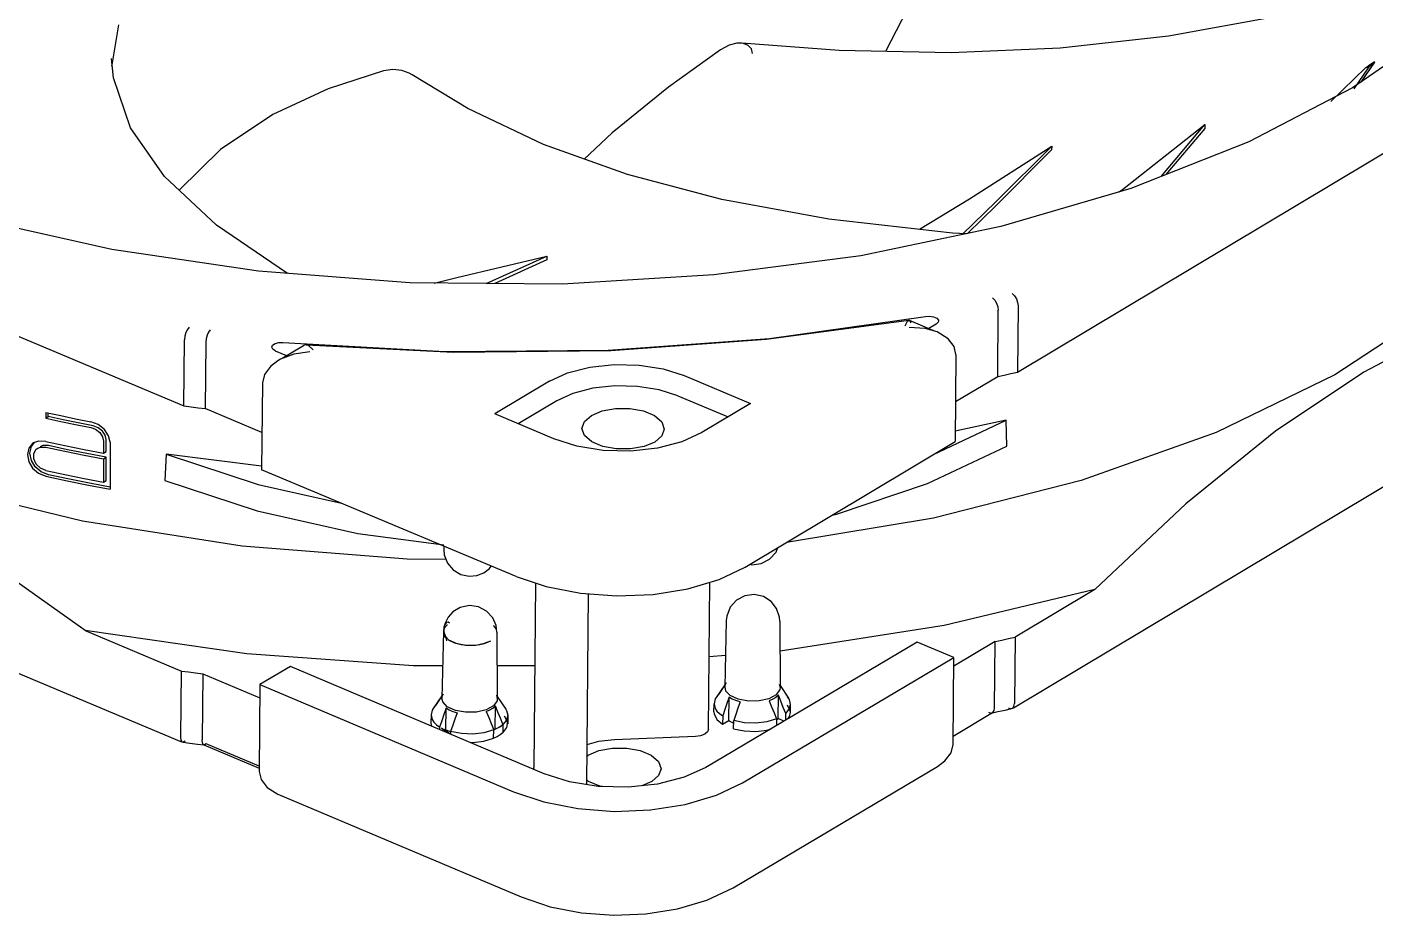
# Model space of a CAD drawing. Header units: millimetres. Extents: x 0 to 841, y 0 to 594.
# Drawn here: x 575.63 to 610.86, y 326.78 to 349.99 of the extents above; entities that cross this region are included whole.
import ezdxf

# ---------------------------------------------------------------- set-up
doc = ezdxf.new("R2010")
doc.units = ezdxf.units.MM
doc.header["$LTSCALE"] = 46.255
doc.layers.add('ASSEM_MEM', color=7, linetype='CONTINUOUS')

msp = doc.modelspace()

# ---------------------------------------------------------------- linework, layer by layer
at = {"layer": 'ASSEM_MEM', "color": 7, "linetype": 'CONTINUOUS'}
for p, q in [((601.512, 340.97), (619.707, 351.853)), ((577.882, 349.16), (578.032, 350.05)), ((612.539, 349.964), (610.266, 348.398)), ((557.72, 349.335), (579.734, 340.085)), ((577.889, 348.658), (577.839, 349.167)), ((577.849, 348.968), (577.88, 349.153)), ((610.845, 349.079), (610.484, 348.548)), ((610.765, 349.027), (610.847, 349.078)), ((610.839, 349.075), (610.765, 349.027)), ((610.794, 349.031), (610.845, 349.079)), ((610.794, 349.031), (610.839, 349.075)), ((610.847, 349.078), (610.837, 349.069)), ((609.703, 348.042), (610.616, 348.932)), ((610.307, 348.37), (610.702, 348.944)), ((610.838, 349.067), (610.486, 348.55)), ((610.616, 348.932), (610.691, 348.98)), ((610.616, 348.932), (610.702, 348.944)), ((610.765, 349.027), (610.683, 348.974)), ((610.833, 349.062), (610.838, 349.067)), ((604.253, 345.744), (606.412, 347.438)), ((605.265, 346.083), (606.412, 347.438)), ((606.405, 347.338), (605.389, 346.132)), ((606.412, 347.438), (606.405, 347.338)), ((600.259, 345.5), (602.406, 346.879)), ((600.959, 345.426), (602.406, 346.879)), ((602.406, 346.879), (602.399, 346.777)), ((604.17, 345.681), (604.253, 345.744)), ((598.956, 344.702), (600.259, 345.5)), ((600.068, 344.563), (600.959, 345.426)), ((581.682, 343.604), (577.845, 344.17)), ((586.867, 343.443), (589.217, 344.004)), ((587.634, 343.285), (589.217, 344.004)), ((589.215, 343.904), (587.86, 343.284)), ((589.217, 344.004), (589.215, 343.904)), ((586.271, 343.296), (586.867, 343.443)), ((601.405, 332.198), (619.552, 343.053)), ((595.036, 341.849), (599.112, 342.426)), ((600.995, 340.856), (601.011, 342.588)), ((601.528, 342.701), (601.512, 340.97)), ((598.671, 342.327), (598.684, 342.325)), ((599.099, 342.11), (598.681, 342.138)), ((598.684, 342.325), (599.32, 342.058)), ((598.684, 342.325), (598.724, 342.254)), ((599.416, 342.018), (599.099, 342.11)), ((599.391, 342.227), (599.194, 342.109)), ((579.734, 340.085), (579.75, 341.817)), ((580.302, 341.747), (580.286, 340.015)), ((582.318, 341.744), (586.551, 341.504)), ((582.118, 341.526), (582.414, 341.401)), ((582.296, 341.33), (582.861, 341.668)), ((583.022, 341.498), (582.602, 341.436)), ((599.906, 341.431), (599.885, 339.158)), ((581.783, 340.69), (581.762, 338.417)), ((589.285, 340.734), (587.852, 339.876)), ((592.804, 340.877), (594.539, 340.149)), ((599.895, 340.198), (600.995, 340.856)), ((557.72, 340.533), (579.673, 331.308)), ((592.641, 340.348), (593.951, 339.797)), ((576.123, 339.915), (576.123, 339.766)), ((581.771, 339.391), (580.286, 340.015)), ((589.473, 340.219), (588.467, 339.618)), ((594.539, 340.149), (593.266, 339.387)), ((576.123, 339.766), (576.189, 339.806)), ((576.189, 339.806), (576.189, 339.901)), ((576.903, 339.602), (577.296, 339.524)), ((577.493, 339.599), (577.297, 339.673)), ((589.394, 339.228), (587.852, 339.876)), ((599.321, 338.82), (601.219, 339.712)), ((601.219, 339.712), (599.888, 339.427)), ((601.233, 339.031), (601.219, 339.712)), ((577.698, 338.893), (577.697, 339.209)), ((577.802, 339.137), (577.764, 339.308)), ((575.709, 338.854), (575.747, 339.028)), ((575.747, 339.028), (575.832, 339.13)), ((575.798, 339.118), (575.777, 339.104)), ((575.929, 339.165), (575.798, 339.118)), ((575.911, 338.98), (575.984, 339.009)), ((576.124, 339.158), (575.929, 339.165)), ((576.049, 339.048), (575.978, 339.019)), ((575.984, 339.009), (576.124, 339.008)), ((576.191, 339.048), (576.049, 339.048)), ((577.629, 339.169), (577.63, 338.853)), ((577.63, 338.853), (577.698, 338.893)), ((577.802, 339.137), (577.804, 337.911)), ((594.394, 335.87), (599.885, 339.158)), ((577.125, 338.8), (577.63, 338.703)), ((577.63, 338.703), (577.698, 338.744)), ((577.63, 338.703), (577.631, 338.092)), ((577.699, 338.133), (577.698, 338.744)), ((579.266, 338.821), (579.235, 338.137)), ((581.763, 338.515), (579.266, 338.821)), ((579.266, 338.821), (581.669, 338.029)), ((575.934, 338.327), (576.125, 338.248)), ((576.192, 338.288), (576.005, 338.364)), ((588.411, 335.626), (581.762, 338.417)), ((577.24, 338.017), (577.804, 337.911)), ((577.631, 338.092), (577.699, 338.133)), ((581.669, 338.029), (583.846, 337.542)), ((584.28, 336.75), (586.521, 336.454)), ((586.521, 336.419), (586.521, 336.329)), ((594.52, 335.946), (594.573, 335.933)), ((588.92, 335.456), (588.876, 330.635)), ((593.439, 331.636), (593.474, 335.475)), ((590.294, 335.176), (590.248, 330.19)), ((603.53, 335.286), (601.449, 334.042)), ((586.525, 334.303), (586.522, 334.288)), ((586.522, 334.288), (586.523, 334.179)), ((586.555, 334.412), (586.525, 334.303)), ((586.549, 334.375), (586.525, 334.303)), ((586.636, 334.568), (586.555, 334.412)), ((587.912, 334.174), (587.89, 334.344)), ((593.902, 334.476), (593.862, 332.736)), ((595.302, 334.463), (595.311, 332.723)), ((577.153, 334.215), (579.671, 333.157)), ((586.512, 334.187), (586.472, 332.447)), ((586.519, 334.233), (586.512, 334.187)), ((586.512, 334.193), (586.512, 334.187)), ((586.512, 334.187), (586.533, 334.096)), ((586.522, 334.242), (586.519, 334.233)), ((586.523, 334.179), (586.565, 334.063)), ((586.533, 334.096), (586.648, 333.975)), ((586.565, 334.063), (586.658, 333.966)), ((586.648, 333.975), (586.844, 333.883)), ((586.658, 333.966), (586.799, 333.897)), ((587.588, 333.881), (587.75, 333.95)), ((587.912, 334.174), (587.921, 332.434)), ((600.931, 333.929), (599.848, 333.281)), ((600.916, 332.197), (600.931, 333.929)), ((601.449, 334.042), (601.433, 332.31)), ((586.799, 333.897), (586.981, 333.849)), ((586.844, 333.883), (587.094, 333.834)), ((587.094, 333.834), (587.361, 333.835)), ((587.361, 333.835), (587.588, 333.881)), ((598.89, 333.915), (593.371, 330.639)), ((599.85, 333.508), (598.89, 333.915)), ((582.52, 333.278), (581.72, 332.803)), ((589.146, 330.474), (582.52, 333.278)), ((588.9, 333.29), (587.917, 333.292)), ((593.881, 333.56), (593.456, 333.525)), ((594.332, 330.232), (599.85, 333.508)), ((599.83, 331.235), (599.85, 333.508)), ((579.655, 331.425), (579.671, 333.157)), ((580.223, 333.087), (580.207, 331.355)), ((580.223, 333.087), (581.717, 332.459)), ((581.72, 332.803), (581.7, 330.53)), ((581.72, 332.803), (588.346, 330)), ((587.899, 332.523), (587.921, 332.434)), ((593.863, 332.794), (593.636, 332.462)), ((593.708, 332.542), (593.636, 332.462)), ((593.708, 332.542), (593.775, 332.648)), ((593.775, 332.648), (593.863, 332.783)), ((593.862, 332.736), (593.884, 332.643)), ((595.259, 331.913), (595.264, 332.523)), ((595.289, 332.812), (595.311, 332.723)), ((595.311, 332.781), (595.532, 332.445)), ((586.473, 332.506), (586.245, 332.18)), ((586.316, 332.254), (586.245, 332.176)), ((586.314, 332.255), (586.381, 332.358)), ((586.381, 332.358), (586.452, 332.465)), ((586.452, 332.465), (586.473, 332.496)), ((586.494, 332.354), (586.472, 332.447)), ((586.579, 331.624), (586.584, 332.184)), ((587.865, 331.636), (587.87, 332.244)), ((587.921, 332.493), (588.143, 332.163)), ((593.581, 332.087), (593.583, 332.303)), ((593.583, 332.303), (593.613, 332.178)), ((593.972, 331.863), (593.977, 332.473)), ((594.482, 332.369), (594.215, 332.418)), ((595.532, 332.445), (595.506, 332.48)), ((595.552, 332.411), (595.532, 332.445)), ((595.583, 332.285), (595.552, 332.411)), ((595.581, 332.069), (595.583, 332.285)), ((600.903, 332.123), (600.916, 332.197)), ((601.359, 332.175), (601.38, 332.183)), ((601.421, 332.236), (601.433, 332.31)), ((586.19, 332.014), (586.188, 331.798)), ((586.19, 332.014), (586.221, 331.889)), ((586.471, 331.859), (586.413, 331.693)), ((587.092, 332.08), (586.825, 332.129)), ((588.161, 331.873), (588.069, 331.76)), ((588.143, 332.162), (588.165, 332.122)), ((588.195, 332), (588.161, 331.873)), ((588.165, 332.122), (588.195, 332)), ((588.195, 332), (588.193, 331.78)), ((593.657, 331.893), (593.808, 331.766)), ((593.725, 332.043), (593.81, 331.982)), ((593.81, 331.982), (593.808, 331.766)), ((593.808, 331.766), (593.972, 331.863)), ((594.011, 331.832), (593.972, 331.857)), ((594.096, 331.644), (594.098, 331.86)), ((594.376, 331.806), (594.098, 331.86)), ((595.217, 331.904), (594.962, 331.829)), ((595.217, 331.904), (595.216, 331.734)), ((595.259, 331.907), (595.217, 331.871)), ((595.41, 331.849), (595.259, 331.913)), ((595.262, 331.912), (595.259, 331.907)), ((595.456, 331.876), (595.457, 332.046)), ((599.832, 331.453), (600.863, 332.07)), ((600.842, 332.062), (600.863, 332.07)), ((586.332, 331.754), (586.415, 331.694)), ((586.413, 331.693), (586.414, 331.631)), ((586.466, 331.663), (586.491, 331.65)), ((586.493, 331.642), (586.466, 331.663)), ((586.491, 331.65), (586.52, 331.637)), ((586.491, 331.65), (586.52, 331.636)), ((586.519, 331.622), (586.492, 331.643)), ((586.549, 331.601), (586.519, 331.622)), ((586.52, 331.637), (586.546, 331.625)), ((586.52, 331.636), (586.549, 331.624)), ((586.546, 331.625), (586.595, 331.609)), ((586.595, 331.572), (586.546, 331.604)), ((586.551, 331.602), (586.551, 331.625)), ((586.551, 331.625), (586.599, 331.608)), ((586.599, 331.571), (586.551, 331.602)), ((586.564, 331.567), (586.578, 331.575)), ((586.595, 331.609), (586.647, 331.592)), ((586.647, 331.542), (586.595, 331.572)), ((586.599, 331.608), (586.649, 331.592)), ((586.649, 331.542), (586.599, 331.571)), ((586.647, 331.592), (586.701, 331.575)), ((586.649, 331.592), (586.702, 331.576)), ((586.701, 331.514), (586.649, 331.542)), ((586.701, 331.573), (586.701, 331.513)), ((586.982, 331.521), (586.702, 331.576)), ((587.281, 331.509), (586.982, 331.521)), ((587.572, 331.543), (587.281, 331.509)), ((587.829, 331.618), (587.572, 331.543)), ((587.762, 331.783), (587.828, 331.623)), ((587.825, 331.398), (587.828, 331.623)), ((587.827, 331.619), (587.919, 331.661)), ((587.829, 331.618), (587.921, 331.66)), ((587.998, 331.489), (587.917, 331.441)), ((587.999, 331.487), (587.917, 331.439)), ((587.919, 331.661), (588, 331.709)), ((587.921, 331.66), (588.002, 331.708)), ((588.065, 331.544), (587.998, 331.489)), ((588.068, 331.54), (587.999, 331.487)), ((588, 331.709), (588.067, 331.761)), ((588.002, 331.708), (588.069, 331.76)), ((588.067, 331.765), (588.065, 331.544)), ((588.065, 331.541), (588.169, 331.678)), ((588.169, 331.678), (588.19, 331.78)), ((594.096, 331.644), (594.372, 331.59)), ((594.963, 331.613), (595.055, 331.64)), ((579.662, 331.352), (579.655, 331.425)), ((579.709, 331.295), (579.699, 331.297)), ((580.214, 331.282), (580.207, 331.355)), ((580.238, 331.237), (580.214, 331.282)), ((580.251, 331.228), (580.238, 331.237)), ((580.261, 331.225), (580.251, 331.228)), ((580.251, 331.228), (581.701, 330.619)), ((581.701, 330.667), (580.318, 331.253)), ((587.572, 331.324), (587.825, 331.398)), ((587.917, 331.441), (587.825, 331.402)), ((587.917, 331.439), (587.827, 331.401)), ((593.099, 331.448), (590.984, 331.362)), ((590.255, 330.926), (590.297, 330.962)), ((588.88, 330.587), (588.876, 330.635)), ((594.086, 327.491), (599.421, 330.658)), ((591.955, 330.266), (591.694, 330.156)), ((582.188, 329.943), (588.545, 327.253))]:
    msp.add_line(p, q, dxfattribs=at)
for points in [[(599.716, 352.655), (599.17, 351.51), (598.485, 350.155), (598.066, 349.353)], [(614.268, 352.031), (611.352, 351.044), (608.345, 350.271), (605.463, 349.751), (602.63, 349.44), (599.782, 349.318), (596.851, 349.378), (594.311, 349.567)], [(594.311, 349.567), (594.179, 349.564), (593.977, 349.512), (593.754, 349.397)], [(594.588, 349.301), (594.56, 349.418), (594.48, 349.51), (594.35, 349.561), (594.311, 349.567)], [(593.754, 349.397), (592.397, 348.421), (590.92, 347.221), (590.188, 346.538)], [(584.946, 348.846), (583.502, 348.376), (582.059, 347.7), (580.684, 346.787), (579.604, 345.726)], [(585.695, 348.735), (585.619, 348.779), (585.423, 348.849), (585.194, 348.876), (584.946, 348.846)], [(600.183, 344.587), (599.819, 344.605), (596.58, 344.97), (593.786, 345.482), (591.326, 346.13), (589.131, 346.916), (587.151, 347.855), (585.695, 348.735)], [(610.702, 348.944), (610.748, 348.988), (610.794, 349.031)], [(582.443, 343.545), (580.586, 344.806), (579.221, 346.085), (578.336, 347.352), (577.889, 348.658)], [(610.266, 348.398), (607.557, 346.988), (604.475, 345.77), (601.074, 344.772), (597.418, 344.012), (593.577, 343.508), (589.624, 343.269)], [(616.808, 348.476), (616.014, 346.553), (614.516, 344.518), (612.432, 342.62), (609.808, 340.899), (606.701, 339.394), (603.178, 338.137)], [(602.399, 346.777), (600.956, 345.322), (600.207, 344.592)], [(577.845, 344.17), (574.194, 344.989), (570.8, 346.043)], [(589.624, 343.269), (585.633, 343.301), (581.682, 343.604)], [(617.563, 343.681), (615.197, 343.084), (612.863, 342.183), (610.56, 340.97), (608.254, 339.426), (605.912, 337.531), (603.53, 335.286)], [(600.858, 342.908), (600.918, 342.851), (600.968, 342.77), (601, 342.677), (601.011, 342.588)], [(601.374, 343.021), (601.434, 342.964), (601.485, 342.883), (601.517, 342.791), (601.528, 342.701)], [(599.112, 342.426), (599.216, 342.433), (599.322, 342.416), (599.403, 342.379), (599.445, 342.328), (599.449, 342.306)], [(579.867, 342.147), (579.822, 342.086), (579.784, 342.001), (579.759, 341.907), (579.75, 341.817)], [(580.418, 342.078), (580.373, 342.016), (580.336, 341.932), (580.311, 341.837), (580.302, 341.747)], [(582.923, 341.683), (586.776, 341.493), (590.886, 341.535), (594.947, 341.827), (598.671, 342.327)], [(598.578, 342.182), (598.637, 342.302), (598.671, 342.327)], [(599.449, 342.306), (599.44, 342.273), (599.391, 342.227)], [(582.027, 341.623), (582.05, 341.674), (582.116, 341.718), (582.213, 341.742), (582.318, 341.744)], [(582.923, 341.683), (582.88, 341.678), (582.86, 341.668)], [(583.107, 341.55), (582.985, 341.663), (582.923, 341.683)], [(586.551, 341.504), (590.82, 341.539), (595.036, 341.849)], [(599.906, 341.431), (599.858, 341.643), (599.702, 341.843), (599.416, 342.018)], [(582.118, 341.526), (582.053, 341.567), (582.027, 341.623)], [(582.602, 341.436), (582.255, 341.304), (582.19, 341.267)], [(582.19, 341.267), (581.994, 341.12), (581.835, 340.906), (581.783, 340.69)], [(589.285, 340.734), (589.758, 340.951), (590.336, 341.101), (590.973, 341.17), (591.627, 341.154), (592.253, 341.054), (592.804, 340.878)], [(600.995, 340.856), (601.168, 340.894), (601.34, 340.931), (601.512, 340.97)], [(586.581, 336.075), (585.567, 336.08), (581.256, 336.422), (577.084, 337.077), (573.141, 338.031), (569.515, 339.262), (566.283, 340.745)], [(577.153, 334.215), (574.288, 336.246), (571.464, 337.932), (568.677, 339.268), (565.887, 340.275)], [(592.641, 340.348), (592.149, 340.506), (591.584, 340.597), (590.994, 340.612), (590.419, 340.55), (589.898, 340.414), (589.473, 340.219)], [(576.123, 339.915), (576.512, 339.832), (576.903, 339.751), (577.297, 339.673)], [(579.734, 340.085), (579.918, 340.061), (580.102, 340.038), (580.286, 340.015)], [(590.379, 339.839), (590.658, 339.956), (591.009, 340.02), (591.384, 340.019), (591.738, 339.954), (592.027, 339.833), (592.216, 339.67), (592.282, 339.481)], [(576.123, 339.766), (576.512, 339.683), (576.903, 339.602)], [(577.364, 339.564), (576.97, 339.642), (576.578, 339.723), (576.189, 339.806)], [(577.697, 339.209), (577.673, 339.32), (577.601, 339.43), (577.49, 339.517), (577.364, 339.564)], [(577.764, 339.308), (577.658, 339.47), (577.493, 339.599)], [(590.132, 339.5), (590.197, 339.681), (590.379, 339.839)], [(577.296, 339.524), (577.424, 339.476), (577.534, 339.389), (577.605, 339.281), (577.629, 339.169)], [(593.265, 339.387), (592.746, 339.148), (592.111, 338.983), (591.409, 338.906), (590.69, 338.924), (590, 339.034), (589.394, 339.228)], [(592.036, 339.142), (591.757, 339.025), (591.405, 338.961), (591.031, 338.961), (590.677, 339.027), (590.388, 339.148), (590.199, 339.311), (590.132, 339.5)], [(592.282, 339.481), (592.218, 339.3), (592.036, 339.142)], [(575.777, 339.104), (575.679, 338.985), (575.643, 338.814), (575.679, 338.625), (575.78, 338.457), (575.934, 338.327)], [(575.814, 338.844), (575.874, 338.952), (575.911, 338.98)], [(576.124, 339.158), (576.622, 339.052), (577.124, 338.95), (577.63, 338.853)], [(576.124, 339.008), (576.623, 338.902), (577.125, 338.8)], [(577.698, 338.744), (577.192, 338.841), (576.69, 338.942), (576.191, 339.048)], [(596.668, 337.232), (596.788, 337.259), (599.163, 338.054), (601.233, 339.031)], [(576.005, 338.364), (575.847, 338.495), (575.747, 338.661), (575.709, 338.854)], [(576.125, 338.397), (575.986, 338.459), (575.875, 338.566), (575.814, 338.702), (575.814, 338.844)], [(576.125, 338.397), (576.624, 338.291), (577.126, 338.189), (577.631, 338.092)], [(576.125, 338.248), (576.68, 338.13), (577.24, 338.017)], [(577.804, 337.964), (577.307, 338.058), (576.747, 338.17), (576.192, 338.288)], [(579.235, 338.137), (581.642, 337.342), (584.28, 336.75)], [(603.178, 338.137), (599.316, 337.155), (595.474, 336.517)], [(586.522, 336.327), (586.535, 336.198), (586.618, 335.979), (586.766, 335.8), (586.964, 335.681), (587.182, 335.633), (587.39, 335.653), (587.573, 335.727), (587.719, 335.839), (587.764, 335.898)], [(594.573, 335.933), (594.818, 335.964), (595.036, 336.078), (595.203, 336.261), (595.251, 336.383)], [(588.411, 335.626), (589.201, 335.362), (590.097, 335.19), (591.044, 335.122), (591.994, 335.16), (592.901, 335.305), (593.717, 335.547), (594.394, 335.87)], [(595.302, 334.463), (595.294, 334.565), (595.218, 334.792), (595.077, 334.974), (594.874, 335.104), (594.633, 335.159), (594.389, 335.126), (594.172, 335.011), (594.006, 334.826), (593.915, 334.594), (593.902, 334.476)], [(603.53, 335.286), (599.596, 334.348), (595.424, 333.69), (595.306, 333.68)], [(587.89, 334.344), (587.801, 334.548), (587.639, 334.725), (587.428, 334.836), (587.191, 334.87), (586.953, 334.82), (586.761, 334.706), (586.636, 334.568)], [(586.553, 334.3), (586.548, 334.293), (586.544, 334.286), (586.539, 334.279), (586.535, 334.272), (586.531, 334.264), (586.528, 334.256), (586.525, 334.249), (586.522, 334.242)], [(586.671, 334.404), (586.636, 334.437), (586.59, 334.427), (586.549, 334.375)], [(586.611, 334.361), (586.607, 334.358), (586.6, 334.352), (586.593, 334.345), (586.586, 334.339), (586.58, 334.333), (586.574, 334.326), (586.568, 334.32), (586.563, 334.313), (586.558, 334.306), (586.553, 334.3)], [(587.89, 334.259), (587.878, 334.282), (587.86, 334.305), (587.842, 334.326), (587.822, 334.345)], [(586.491, 333.295), (585.735, 333.296), (581.379, 333.608), (577.153, 334.215)], [(586.515, 334.212), (586.513, 334.202), (586.512, 334.193)], [(586.512, 334.187), (586.512, 334.183), (586.512, 334.173), (586.513, 334.161), (586.515, 334.148), (586.519, 334.134), (586.524, 334.119), (586.53, 334.103)], [(586.519, 334.233), (586.519, 334.232), (586.517, 334.222), (586.515, 334.212)], [(586.53, 334.103), (586.54, 334.085), (586.552, 334.063), (586.567, 334.035)], [(586.567, 334.035), (586.583, 333.995), (586.597, 333.942)], [(587.58, 333.879), (587.675, 333.913), (587.75, 333.944)], [(600.931, 333.929), (601.104, 333.966), (601.277, 334.004), (601.449, 334.042)], [(586.981, 333.849), (587.159, 333.829), (587.321, 333.832)], [(587.321, 333.832), (587.462, 333.849), (587.58, 333.879)], [(579.671, 333.157), (579.854, 333.133), (580.038, 333.11), (580.223, 333.087)], [(586.472, 332.447), (586.479, 332.495), (586.512, 332.562)], [(593.9, 332.849), (593.869, 332.784), (593.862, 332.736)], [(594.215, 332.418), (594.005, 332.515), (593.884, 332.643)], [(595.311, 332.723), (595.304, 332.67), (595.209, 332.538), (595.02, 332.434)], [(595.264, 332.523), (595.201, 332.469), (595.12, 332.421), (595.024, 332.381)], [(595.457, 332.046), (595.392, 332.208), (595.328, 332.367), (595.264, 332.523)], [(586.245, 332.176), (586.222, 332.138), (586.19, 332.014)], [(586.584, 332.184), (586.528, 332.023), (586.471, 331.859)], [(586.825, 332.129), (586.615, 332.225), (586.494, 332.354)], [(586.712, 332.116), (586.666, 332.137), (586.623, 332.16), (586.584, 332.184)], [(587.921, 332.434), (587.914, 332.381), (587.819, 332.249), (587.63, 332.145)], [(587.63, 332.101), (587.726, 332.142), (587.807, 332.19), (587.87, 332.244)], [(588.067, 331.765), (588.002, 331.924), (587.936, 332.085), (587.87, 332.244)], [(593.636, 332.462), (593.615, 332.427), (593.583, 332.303)], [(593.613, 332.178), (593.659, 332.108), (593.725, 332.043)], [(593.977, 332.473), (593.922, 332.312), (593.866, 332.148), (593.81, 331.982)], [(594.106, 332.403), (594.059, 332.425), (594.016, 332.448), (593.977, 332.473)], [(594.265, 332.351), (594.21, 332.188), (594.154, 332.024), (594.098, 331.86)], [(594.265, 332.351), (594.21, 332.366), (594.156, 332.384), (594.106, 332.403)], [(595.02, 332.434), (594.764, 332.375), (594.482, 332.369)], [(595.024, 332.381), (595.089, 332.222), (595.153, 332.063), (595.217, 331.904)], [(595.457, 332.046), (595.55, 332.162), (595.583, 332.285)], [(595.581, 332.069), (595.576, 332.117), (595.504, 332.263)], [(600.864, 332.067), (601.003, 332.097), (601.193, 332.138), (601.359, 332.175)], [(601.274, 332.196), (601.335, 332.173), (601.359, 332.175)], [(601.38, 332.183), (601.387, 332.188), (601.421, 332.236)], [(586.221, 331.889), (586.266, 331.819), (586.332, 331.754)], [(586.872, 332.066), (586.815, 331.902), (586.758, 331.738), (586.701, 331.573)], [(586.712, 332.116), (586.763, 332.097), (586.816, 332.081), (586.872, 332.066)], [(587.63, 332.145), (587.374, 332.086), (587.092, 332.08)], [(587.63, 332.101), (587.696, 331.942), (587.762, 331.783)], [(588.19, 331.78), (588.186, 331.829), (588.113, 331.976)], [(593.581, 332.087), (593.585, 332.039), (593.657, 331.893)], [(594.101, 331.787), (594.054, 331.808), (594.011, 331.832)], [(594.962, 331.829), (594.673, 331.796), (594.376, 331.806)], [(595.518, 331.913), (595.559, 331.967), (595.581, 332.069)], [(600.759, 332.084), (600.819, 332.06), (600.842, 332.062)], [(600.863, 332.07), (600.87, 332.075), (600.903, 332.123)], [(586.188, 331.798), (586.195, 331.751), (586.211, 331.716)], [(593.439, 331.636), (593.416, 331.568), (593.344, 331.508), (593.231, 331.466), (593.099, 331.448)], [(594.372, 331.59), (594.672, 331.579), (594.963, 331.613)], [(579.699, 331.297), (579.686, 331.306), (579.662, 331.352)], [(579.768, 331.322), (579.723, 331.295), (579.709, 331.295)], [(579.709, 331.295), (579.885, 331.272), (580.087, 331.247), (580.251, 331.227)], [(580.318, 331.253), (580.274, 331.226), (580.261, 331.225)], [(587.213, 331.293), (587.279, 331.29), (587.572, 331.324)], [(590.984, 331.362), (590.565, 331.314), (590.258, 331.226)], [(590.297, 330.962), (590.576, 331.08), (590.928, 331.144), (591.303, 331.143), (591.656, 331.078), (591.945, 330.957), (592.134, 330.794), (592.201, 330.604)], [(599.421, 330.658), (599.618, 330.806), (599.778, 331.019), (599.83, 331.235)], [(581.7, 330.53), (581.748, 330.318), (581.904, 330.117), (582.188, 329.943)], [(590.553, 330.14), (589.803, 330.262), (589.146, 330.474)], [(593.371, 330.639), (592.8, 330.379), (592.105, 330.2), (591.338, 330.119), (590.553, 330.14)], [(592.201, 330.604), (592.136, 330.424), (591.955, 330.266)], [(590.029, 329.56), (590.975, 329.49), (591.926, 329.527), (592.833, 329.67), (593.652, 329.91), (594.332, 330.232)], [(590.671, 330.137), (590.596, 330.15), (590.307, 330.272), (590.249, 330.321)], [(588.346, 330), (589.134, 329.734), (590.029, 329.56)], [(588.545, 327.253), (589.306, 326.998), (590.121, 326.841), (590.962, 326.779), (591.805, 326.812), (592.625, 326.939), (593.396, 327.165), (594.086, 327.491)]]:
    msp.add_lwpolyline(points, dxfattribs=at)

doc.saveas('drawing.dxf')
